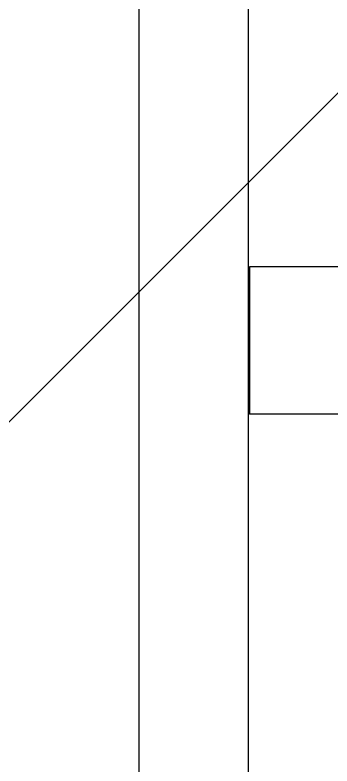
# Model space of a CAD drawing. Header units: millimetres. Extents: x 732 to 1037, y 127 to 299.
# Drawn here: x 735.9685 to 736.0555, y 284.5708 to 284.7768 of the extents above; entities that cross this region are included whole.
import ezdxf

# ---------------------------------------------------------------- set-up
doc = ezdxf.new("R2010")
doc.units = ezdxf.units.MM
doc.layers.add('I-ARQ', color=8, linetype='Continuous')

# ---------------------------------------------------------------- blocks, each defined once
blk = doc.blocks.new('A$C4CA24491')
at = {"layer": 'I-ARQ', "color": 2}
blk.add_line((0, 8.00363), (11.04189, 19.04552), dxfattribs=at)

msp = doc.modelspace()

# ---------------------------------------------------------------- linework, layer by layer
at = {"layer": 'I-ARQ'}
for p, q in [((736.00258, 283.97753), (736.00258, 285.18753)), ((736.03258, 283.97753), (736.03258, 285.18753))]:
    msp.add_line(p, q, dxfattribs=at)
for points in [[(736.03258, 284.70631), (736.03258, 284.70631), (736.0329, 284.70631), (736.0329, 284.70631)], [(736.03258, 284.70631), (736.03258, 284.70631), (736.03258, 284.68753), (736.03258, 284.68753)], [(736.0329, 284.70772), (736.0329, 284.70772), (736.0329, 284.66981), (736.0329, 284.66981)], [(736.06661, 284.70772), (736.06661, 284.70772), (736.0329, 284.70772), (736.0329, 284.70772)], [(736.03258, 284.68753), (736.03258, 284.68753), (736.03258, 284.66874), (736.03258, 284.66874)], [(736.03258, 284.67179), (736.03258, 284.67179), (736.03258, 284.68005), (736.03258, 284.68005)], [(736.0329, 284.66981), (736.0329, 284.66981), (736.0329, 284.66734), (736.0329, 284.66734)], [(736.03258, 284.66874), (736.03258, 284.66874), (736.0329, 284.66874), (736.0329, 284.66874)], [(736.06661, 284.66734), (736.06661, 284.66734), (736.0329, 284.66734), (736.0329, 284.66734)]]:
    msp.add_open_spline(points, degree=3, dxfattribs=at)
msp.add_open_spline([(736.03258, 284.695), (736.03258, 284.69501), (736.03258, 284.69501), (736.03258, 284.69501), (736.03258, 284.69501), (736.03258, 284.69501), (736.03258, 284.69501), (736.03258, 284.69501), (736.03258, 284.69501), (736.03258, 284.69501), (736.03258, 284.69501), (736.03258, 284.69501), (736.03258, 284.69501), (736.03258, 284.69501), (736.03258, 284.69501), (736.03258, 284.69501), (736.03258, 284.69501), (736.03258, 284.69501), (736.03258, 284.69501), (736.03258, 284.69501), (736.03258, 284.69501), (736.03258, 284.69501), (736.03258, 284.69501), (736.03258, 284.69501), (736.03258, 284.69501), (736.03258, 284.69501), (736.03258, 284.695), (736.03258, 284.695), (736.03258, 284.695), (736.03258, 284.695), (736.03258, 284.695), (736.03258, 284.695), (736.03258, 284.695), (736.03258, 284.695), (736.03258, 284.695), (736.03258, 284.695)], degree=3, knots=[0, 0, 0, 0, 0.111111, 0.111111, 0.111111, 0.111111, 0.222222, 0.222222, 0.222222, 0.222222, 0.333333, 0.333333, 0.333333, 0.333333, 0.444444, 0.444444, 0.444444, 0.444444, 0.555556, 0.555556, 0.555556, 0.555556, 0.666667, 0.666667, 0.666667, 0.666667, 0.777778, 0.777778, 0.777778, 0.777778, 0.888889, 0.888889, 0.888889, 0.888889, 1, 1, 1, 1], dxfattribs=at)

# ---------------------------------------------------------------- block references
msp.add_blockref('A$C4CA24491', (733.63258, 274.32726))

doc.saveas('drawing.dxf')
